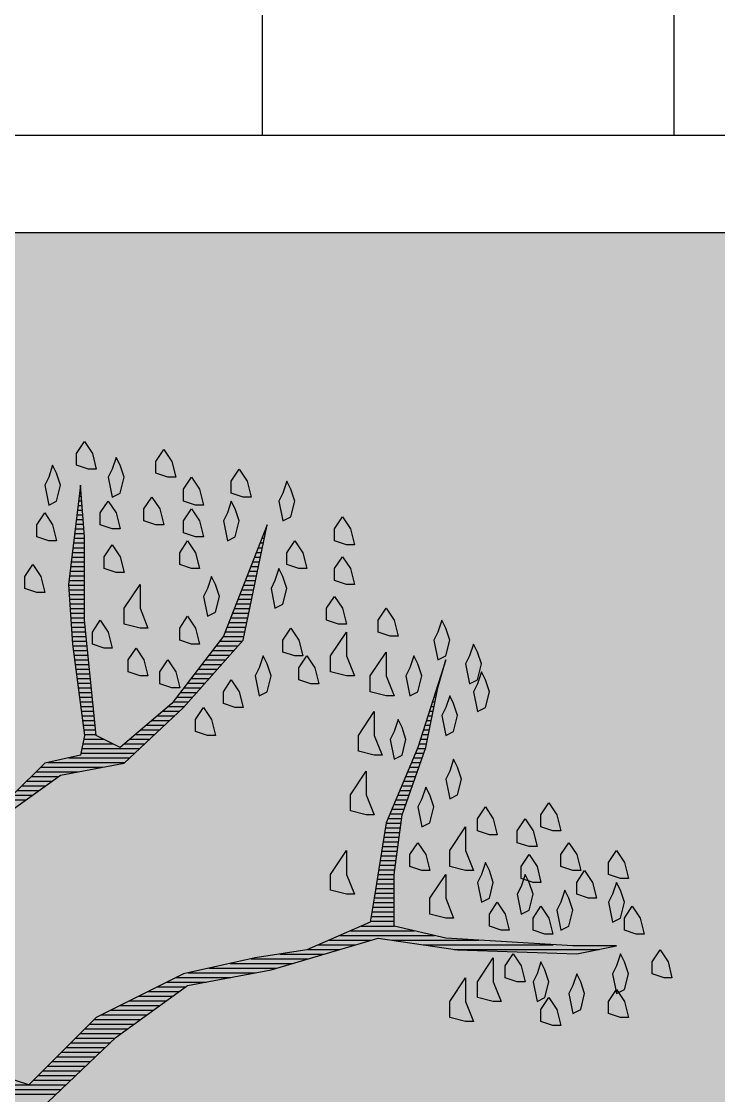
# Model space of a CAD drawing. Header units: millimetres. Extents: x -249630 to 95394, y -188036 to 109963.
# Drawn here: x -89278 to -87934, y 52878 to 54948 of the extents above; entities that cross this region are included whole.
import ezdxf

# ---------------------------------------------------------------- set-up
doc = ezdxf.new("R2010")
doc.units = ezdxf.units.MM
for name, color, linetype in [('04', 4, 'Continuous'), ('Arboles', 86, 'Continuous'), ('Layer2', 8, 'Continuous')]:
    doc.layers.add(name, color=color, linetype=linetype)

# ---------------------------------------------------------------- blocks, each defined once
blk = doc.blocks.new('A1')
at = {"color": 251}
for p, q in [((8.2642, 11.0681), (8.2669, 11.0681)), ((8.2606, 11.0381), (8.2692, 11.0381)), ((8.2618, 11.0481), (8.2684, 11.0481)), ((8.263, 11.0581), (8.2677, 11.0581)), ((8.2582, 11.0181), (8.2707, 11.0181)), ((8.2594, 11.0281), (8.27, 11.0281)), ((8.2558, 10.9981), (8.2723, 10.9981)), ((8.257, 11.0081), (8.2715, 11.0081)), ((8.2534, 10.9781), (8.2738, 10.9781)), ((8.2546, 10.9881), (8.273, 10.9881)), ((8.6581, 10.9781), (8.6616, 10.9781)), ((8.662, 10.9881), (8.6637, 10.9881)), ((8.2498, 10.9481), (8.2743, 10.9481)), ((8.251, 10.9581), (8.2743, 10.9581)), ((8.2522, 10.9681), (8.2743, 10.9681)), ((8.6463, 10.9481), (8.6554, 10.9481)), ((8.6503, 10.9581), (8.6575, 10.9581)), ((8.6542, 10.9681), (8.6595, 10.9681)), ((8.2474, 10.9281), (8.2743, 10.9281)), ((8.2486, 10.9381), (8.2743, 10.9381)), ((8.6385, 10.9281), (8.6513, 10.9281)), ((8.6424, 10.9381), (8.6533, 10.9381)), ((8.245, 10.9081), (8.2743, 10.9081)), ((8.2462, 10.9181), (8.2743, 10.9181)), ((8.6306, 10.9081), (8.6471, 10.9081)), ((8.6345, 10.9181), (8.6492, 10.9181)), ((8.2414, 10.8781), (8.2743, 10.8781)), ((8.2426, 10.8881), (8.2743, 10.8881)), ((8.2438, 10.8981), (8.2743, 10.8981)), ((8.6188, 10.8781), (8.6409, 10.8781)), ((8.6228, 10.8881), (8.643, 10.8881)), ((8.6267, 10.8981), (8.6451, 10.8981)), ((8.2404, 10.8681), (8.2743, 10.8681)), ((8.2411, 10.8581), (8.2743, 10.8581)), ((8.611, 10.8581), (8.6368, 10.8581)), ((8.6149, 10.8681), (8.6389, 10.8681)), ((8.2417, 10.8481), (8.2743, 10.8481)), ((8.2424, 10.8381), (8.2743, 10.8381)), ((8.6031, 10.8381), (8.6327, 10.8381)), ((8.607, 10.8481), (8.6347, 10.8481)), ((8.2431, 10.8281), (8.2743, 10.8281)), ((8.2437, 10.8181), (8.2743, 10.8181)), ((8.2444, 10.8081), (8.2743, 10.8081)), ((8.5913, 10.8081), (8.6264, 10.8081)), ((8.5953, 10.8181), (8.6285, 10.8181)), ((8.5992, 10.8281), (8.6306, 10.8281)), ((8.2451, 10.7981), (8.2743, 10.7981)), ((8.2457, 10.7881), (8.2748, 10.7881)), ((8.5835, 10.7881), (8.6223, 10.7881)), ((8.5874, 10.7981), (8.6244, 10.7981)), ((8.2464, 10.7781), (8.2759, 10.7781)), ((8.2471, 10.7681), (8.2769, 10.7681)), ((8.5756, 10.7681), (8.6182, 10.7681)), ((8.5795, 10.7781), (8.6202, 10.7781)), ((8.2477, 10.7581), (8.2779, 10.7581)), ((8.2484, 10.7481), (8.279, 10.7481)), ((8.5638, 10.7481), (8.6125, 10.7481)), ((8.5714, 10.7581), (8.6161, 10.7581)), ((8.2493, 10.7381), (8.28, 10.7381)), ((8.2506, 10.7281), (8.281, 10.7281)), ((8.2519, 10.7181), (8.2821, 10.7181)), ((8.5408, 10.7181), (8.5861, 10.7181)), ((8.5485, 10.7281), (8.5949, 10.7281)), ((8.5561, 10.7381), (8.6037, 10.7381)), ((8.2532, 10.7081), (8.2831, 10.7081)), ((8.2545, 10.6981), (8.2841, 10.6981)), ((8.5255, 10.6981), (8.5684, 10.6981)), ((8.5332, 10.7081), (8.5773, 10.7081)), ((9.0451, 10.6981), (9.0454, 10.6981)), ((8.2558, 10.6881), (8.2852, 10.6881)), ((8.2571, 10.6781), (8.2862, 10.6781)), ((8.5103, 10.6781), (8.5508, 10.6781)), ((8.5179, 10.6881), (8.5596, 10.6881)), ((9.0387, 10.6781), (9.0397, 10.6781)), ((9.0419, 10.6881), (9.0426, 10.6881)), ((8.2584, 10.6681), (8.2872, 10.6681)), ((8.2597, 10.6581), (8.2883, 10.6581)), ((8.261, 10.6481), (8.2893, 10.6481)), ((8.4784, 10.6482), (8.4614, 10.6482)), ((8.4873, 10.6481), (8.5243, 10.6481)), ((8.495, 10.6581), (8.5331, 10.6581)), ((8.5026, 10.6681), (8.542, 10.6681)), ((9.0292, 10.6481), (9.0311, 10.6481)), ((9.0324, 10.6581), (9.034, 10.6581)), ((9.0356, 10.6681), (9.0369, 10.6681)), ((8.2623, 10.6381), (8.2903, 10.6381)), ((8.2636, 10.6281), (8.2914, 10.6281)), ((8.472, 10.6281), (8.5067, 10.6281)), ((8.4797, 10.6381), (8.5155, 10.6381)), ((9.0228, 10.6281), (9.0271, 10.6281)), ((9.026, 10.6381), (9.0291, 10.6381)), ((8.265, 10.6181), (8.2924, 10.6181)), ((8.2663, 10.6081), (8.2934, 10.6081)), ((8.4542, 10.6081), (8.489, 10.6081)), ((8.4644, 10.6181), (8.4978, 10.6181)), ((9.0165, 10.6081), (9.0231, 10.6081)), ((9.0197, 10.6181), (9.0251, 10.6181)), ((8.2676, 10.5981), (8.2945, 10.5981)), ((8.2689, 10.5881), (8.2955, 10.5881)), ((8.2702, 10.5781), (8.2965, 10.5781)), ((8.4187, 10.5781), (8.4573, 10.5781)), ((8.4305, 10.5881), (8.468, 10.5881)), ((8.4423, 10.5981), (8.4788, 10.5981)), ((9.0069, 10.5781), (9.0171, 10.5781)), ((9.0101, 10.5881), (9.0191, 10.5881)), ((9.0133, 10.5981), (9.0211, 10.5981)), ((8.2715, 10.5681), (8.2976, 10.5681)), ((8.2728, 10.5581), (8.2986, 10.5581)), ((8.3951, 10.5581), (8.4359, 10.5581)), ((8.4069, 10.5681), (8.4466, 10.5681)), ((9.0006, 10.5581), (9.0131, 10.5581)), ((9.0037, 10.5681), (9.0151, 10.5681)), ((8.2727, 10.5381), (8.316, 10.5381)), ((8.2741, 10.5481), (8.2996, 10.5481)), ((8.3714, 10.5381), (8.4145, 10.5381)), ((8.3833, 10.5481), (8.4252, 10.5481)), ((8.9942, 10.5381), (9.0091, 10.5381)), ((8.9974, 10.5481), (9.0111, 10.5481)), ((8.2687, 10.5181), (8.393, 10.5181)), ((8.2707, 10.5281), (8.336, 10.5281)), ((8.3596, 10.5281), (8.4038, 10.5281)), ((8.9876, 10.5181), (9.0048, 10.5181)), ((8.991, 10.5281), (9.0071, 10.5281)), ((8.1957, 10.4881), (8.3609, 10.4881)), ((8.2407, 10.4981), (8.3716, 10.4981)), ((8.2667, 10.5081), (8.3823, 10.5081)), ((8.9749, 10.4881), (8.9942, 10.4881)), ((8.9791, 10.4981), (8.9977, 10.4981)), ((8.9834, 10.5081), (9.0012, 10.5081)), ((8.1707, 10.4681), (8.2603, 10.4681)), ((8.1807, 10.4781), (8.3136, 10.4781)), ((8.9665, 10.4681), (8.9871, 10.4681)), ((8.9707, 10.4781), (8.9906, 10.4781)), ((8.1507, 10.4481), (8.205, 10.4481)), ((8.1607, 10.4581), (8.219, 10.4581)), ((8.9581, 10.4481), (8.98, 10.4481)), ((8.9623, 10.4581), (8.9836, 10.4581)), ((8.1205, 10.4181), (8.163, 10.4181)), ((8.1307, 10.4281), (8.177, 10.4281)), ((8.1407, 10.4381), (8.191, 10.4381)), ((8.9455, 10.4181), (8.9695, 10.4181)), ((8.9497, 10.4281), (8.973, 10.4281)), ((8.9539, 10.4381), (8.9765, 10.4381)), ((8.1062, 10.4081), (8.149, 10.4081)), ((8.937, 10.3981), (8.9624, 10.3981)), ((8.9413, 10.4081), (8.9659, 10.4081)), ((8.9286, 10.3781), (8.9553, 10.3781)), ((8.9328, 10.3881), (8.9589, 10.3881)), ((8.9189, 10.3481), (8.9509, 10.3481)), ((8.9205, 10.3581), (8.9522, 10.3581)), ((8.9244, 10.3681), (8.9536, 10.3681)), ((8.9157, 10.3281), (8.9482, 10.3281)), ((8.9173, 10.3381), (8.9496, 10.3381)), ((8.9126, 10.3081), (8.9456, 10.3081)), ((8.9142, 10.3181), (8.9469, 10.3181)), ((8.9094, 10.2881), (8.9429, 10.2881)), ((8.911, 10.2981), (8.9442, 10.2981)), ((8.9047, 10.2581), (8.9389, 10.2581)), ((8.9063, 10.2681), (8.9402, 10.2681)), ((8.9078, 10.2781), (8.9416, 10.2781)), ((8.9015, 10.2381), (8.9376, 10.2381)), ((8.9031, 10.2481), (8.9376, 10.2481)), ((8.8984, 10.2181), (8.9376, 10.2181)), ((8.8999, 10.2281), (8.9376, 10.2281)), ((8.8935, 10.1881), (8.9376, 10.1881)), ((8.8952, 10.1981), (8.9376, 10.1981)), ((8.8968, 10.2081), (8.9376, 10.2081)), ((8.8902, 10.1681), (8.9376, 10.1681)), ((8.8919, 10.1781), (8.9376, 10.1781)), ((8.8869, 10.1481), (8.9376, 10.1481)), ((8.8885, 10.1581), (8.9376, 10.1581)), ((8.8217, 10.1181), (9.0239, 10.1181)), ((8.8445, 10.1281), (8.9806, 10.1281)), ((8.8674, 10.1381), (8.9376, 10.1381)), ((8.776, 10.0981), (8.855, 10.0981)), ((8.7988, 10.1081), (8.8888, 10.1081)), ((8.9329, 10.1081), (9.1185, 10.1081)), ((8.9996, 10.0981), (9.2785, 10.0981)), ((8.6928, 10.0781), (8.7875, 10.0781)), ((8.7531, 10.0881), (8.8213, 10.0881)), ((9.0662, 10.0881), (9.3769, 10.0881)), ((8.5866, 10.0581), (8.72, 10.0581)), ((8.6316, 10.0681), (8.7538, 10.0681)), ((8.4712, 10.0281), (8.5881, 10.0281)), ((8.4966, 10.0381), (8.6406, 10.0381)), ((8.5416, 10.0481), (8.6863, 10.0481)), ((8.4312, 10.0081), (8.4922, 10.0081)), ((8.4512, 10.0181), (8.5356, 10.0181)), ((8.3912, 9.9881), (8.4645, 9.9881)), ((8.4112, 9.9981), (8.4783, 9.9981)), ((8.3312, 9.9581), (8.423, 9.9581)), ((8.3512, 9.9681), (8.4368, 9.9681)), ((8.3712, 9.9781), (8.4506, 9.9781)), ((8.2955, 9.9381), (8.3953, 9.9381)), ((8.3112, 9.9481), (8.4091, 9.9481)), ((8.2755, 9.9181), (8.3676, 9.9181)), ((8.2855, 9.9281), (8.3814, 9.9281)), ((8.2455, 9.8881), (8.3299, 9.8881)), ((8.2555, 9.8981), (8.3405, 9.8981)), ((8.2655, 9.9081), (8.3537, 9.9081)), ((8.2255, 9.8681), (8.3088, 9.8681)), ((8.2355, 9.8781), (8.3194, 9.8781)), ((8.2055, 9.8481), (8.2877, 9.8481)), ((8.2155, 9.8581), (8.2982, 9.8581)), ((8.1855, 9.8281), (8.2666, 9.8281)), ((8.1955, 9.8381), (8.2771, 9.8381)), ((8.0348, 9.7981), (8.1545, 9.7981)), ((8.1555, 9.7981), (8.2349, 9.7981)), ((8.1655, 9.8081), (8.2455, 9.8081)), ((8.1755, 9.8181), (8.256, 9.8181)), ((8.0351, 9.7881), (8.2244, 9.7881)), ((8.0355, 9.7781), (8.2138, 9.7781))]:
    blk.add_line(p, q, dxfattribs=at)
at = {"color": 42}
blk.add_line((8.2654, 11.0781), (8.2661, 11.0781), dxfattribs=at)
at = {"layer": 'Arboles'}
for p, q in [((8.2573, 11.1499), (8.2743, 11.1755)), ((8.2743, 11.1755), (8.2913, 11.1499)), ((8.4274, 11.1329), (8.4444, 11.1584)), ((8.4444, 11.1584), (8.4614, 11.1329)), ((8.2573, 11.1244), (8.2573, 11.1499)), ((8.2913, 11.1499), (8.2998, 11.1159)), ((8.3424, 11.1414), (8.3339, 11.1159)), ((8.3509, 11.1244), (8.3424, 11.1414)), ((8.4274, 11.1074), (8.4274, 11.1329)), ((8.4614, 11.1329), (8.4699, 11.0989)), ((8.2063, 11.1244), (8.1978, 11.0989)), ((8.2148, 11.1074), (8.2063, 11.1244)), ((8.2233, 11.0819), (8.2148, 11.1074)), ((8.2828, 11.1159), (8.2573, 11.1244)), ((8.2998, 11.1159), (8.2828, 11.1159)), ((8.3339, 11.1159), (8.3254, 11.0989)), ((8.3594, 11.0989), (8.3509, 11.1244)), ((8.4529, 11.0989), (8.4274, 11.1074)), ((8.589, 11.0904), (8.606, 11.1159)), ((8.606, 11.1159), (8.623, 11.0904)), ((8.1978, 11.0989), (8.1893, 11.0819)), ((8.3254, 11.0989), (8.3339, 11.0564)), ((8.3509, 11.0649), (8.3594, 11.0989)), ((8.4699, 11.0989), (8.4529, 11.0989)), ((8.4869, 11.0734), (8.5039, 11.0989)), ((8.5039, 11.0989), (8.5209, 11.0734)), ((8.589, 11.0649), (8.589, 11.0904)), ((8.623, 11.0904), (8.6315, 11.0564)), ((8.708, 11.0904), (8.6995, 11.0649)), ((8.7165, 11.0734), (8.708, 11.0904)), ((8.1893, 11.0819), (8.1978, 11.0394)), ((8.2148, 11.0479), (8.2233, 11.0819)), ((8.3339, 11.0564), (8.3509, 11.0649)), ((8.4869, 11.0479), (8.4869, 11.0734)), ((8.5209, 11.0734), (8.5294, 11.0394)), ((8.6145, 11.0564), (8.589, 11.0649)), ((8.6995, 11.0649), (8.691, 11.0479)), ((8.725, 11.0479), (8.7165, 11.0734)), ((8.1978, 11.0394), (8.2148, 11.0479)), ((8.3083, 11.0224), (8.3254, 11.0479)), ((8.3254, 11.0479), (8.3424, 11.0224)), ((8.4019, 11.0309), (8.4189, 11.0564)), ((8.4189, 11.0564), (8.4359, 11.0309)), ((8.5124, 11.0394), (8.4869, 11.0479)), ((8.5294, 11.0394), (8.5124, 11.0394)), ((8.589, 11.0479), (8.5805, 11.0224)), ((8.5975, 11.0309), (8.589, 11.0479)), ((8.6315, 11.0564), (8.6145, 11.0564)), ((8.691, 11.0479), (8.6995, 11.0054)), ((8.7165, 11.0139), (8.725, 11.0479)), ((8.1723, 10.9969), (8.1893, 11.0224)), ((8.1893, 11.0224), (8.2063, 10.9969)), ((8.3083, 10.9969), (8.3083, 11.0224)), ((8.3424, 11.0224), (8.3509, 10.9884)), ((8.4019, 11.0054), (8.4019, 11.0309)), ((8.4359, 11.0309), (8.4444, 10.9969)), ((8.4869, 11.0054), (8.5039, 11.0309)), ((8.5039, 11.0309), (8.5209, 11.0054)), ((8.5805, 11.0224), (8.572, 11.0054)), ((8.606, 11.0054), (8.5975, 11.0309)), ((8.1723, 10.9714), (8.1723, 10.9969)), ((8.2063, 10.9969), (8.2148, 10.9629)), ((8.3339, 10.9884), (8.3083, 10.9969)), ((8.4274, 10.9969), (8.4019, 11.0054)), ((8.4444, 10.9969), (8.4274, 10.9969)), ((8.4869, 10.9799), (8.4869, 11.0054)), ((8.5209, 11.0054), (8.5294, 10.9714)), ((8.572, 11.0054), (8.5805, 10.9629)), ((8.5975, 10.9714), (8.606, 11.0054)), ((8.6995, 11.0054), (8.7165, 11.0139)), ((8.8101, 10.9884), (8.8271, 11.0139)), ((8.8271, 11.0139), (8.8441, 10.9884)), ((8.1978, 10.9629), (8.1723, 10.9714)), ((8.3509, 10.9884), (8.3339, 10.9884)), ((8.5124, 10.9714), (8.4869, 10.9799)), ((8.5294, 10.9714), (8.5124, 10.9714)), ((8.5805, 10.9629), (8.5975, 10.9714)), ((8.8101, 10.9629), (8.8101, 10.9884)), ((8.8441, 10.9884), (8.8526, 10.9543)), ((8.2148, 10.9629), (8.1978, 10.9629)), ((8.3168, 10.9288), (8.3339, 10.9543)), ((8.3339, 10.9543), (8.3509, 10.9288)), ((8.4784, 10.9373), (8.4954, 10.9629)), ((8.4954, 10.9629), (8.5124, 10.9373)), ((8.708, 10.9373), (8.725, 10.9629)), ((8.725, 10.9629), (8.742, 10.9373)), ((8.8356, 10.9543), (8.8101, 10.9629)), ((8.8526, 10.9543), (8.8356, 10.9543)), ((8.3168, 10.9033), (8.3168, 10.9288)), ((8.3509, 10.9288), (8.3594, 10.8948)), ((8.4784, 10.9118), (8.4784, 10.9373)), ((8.5124, 10.9373), (8.5209, 10.9033)), ((8.708, 10.9118), (8.708, 10.9373)), ((8.742, 10.9373), (8.7505, 10.9033)), ((8.8101, 10.9033), (8.8271, 10.9288)), ((8.8271, 10.9288), (8.8441, 10.9033)), ((8.1468, 10.8863), (8.1638, 10.9118)), ((8.1638, 10.9118), (8.1808, 10.8863)), ((8.3424, 10.8948), (8.3168, 10.9033)), ((8.5039, 10.9033), (8.4784, 10.9118)), ((8.5209, 10.9033), (8.5039, 10.9033)), ((8.691, 10.9033), (8.6825, 10.8778)), ((8.6995, 10.8863), (8.691, 10.9033)), ((8.7335, 10.9033), (8.708, 10.9118)), ((8.7505, 10.9033), (8.7335, 10.9033)), ((8.8101, 10.8778), (8.8101, 10.9033)), ((8.8441, 10.9033), (8.8526, 10.8693)), ((8.1468, 10.8608), (8.1468, 10.8863)), ((8.1808, 10.8863), (8.1893, 10.8523)), ((8.3594, 10.8948), (8.3424, 10.8948)), ((8.5465, 10.8863), (8.538, 10.8608)), ((8.555, 10.8693), (8.5465, 10.8863)), ((8.6825, 10.8778), (8.674, 10.8608)), ((8.708, 10.8608), (8.6995, 10.8863)), ((8.8356, 10.8693), (8.8101, 10.8778)), ((8.1723, 10.8523), (8.1468, 10.8608)), ((8.3594, 10.8183), (8.3934, 10.8693)), ((8.3934, 10.8693), (8.3934, 10.8183)), ((8.538, 10.8608), (8.5294, 10.8438)), ((8.5635, 10.8438), (8.555, 10.8693)), ((8.674, 10.8608), (8.6825, 10.8183)), ((8.6995, 10.8268), (8.708, 10.8608)), ((8.8526, 10.8693), (8.8356, 10.8693)), ((8.1893, 10.8523), (8.1723, 10.8523)), ((8.5294, 10.8438), (8.538, 10.8013)), ((8.555, 10.8098), (8.5635, 10.8438)), ((8.7931, 10.8183), (8.8101, 10.8438)), ((8.8101, 10.8438), (8.8271, 10.8183)), ((8.3594, 10.7843), (8.3594, 10.8183)), ((8.3934, 10.8183), (8.4104, 10.7758)), ((8.538, 10.8013), (8.555, 10.8098)), ((8.6825, 10.8183), (8.6995, 10.8268)), ((8.7931, 10.7928), (8.7931, 10.8183)), ((8.8271, 10.8183), (8.8356, 10.7843)), ((8.9036, 10.7928), (8.9206, 10.8183)), ((8.9206, 10.8183), (8.9376, 10.7928)), ((8.2913, 10.7673), (8.3083, 10.7928)), ((8.3083, 10.7928), (8.3254, 10.7673)), ((8.4784, 10.7758), (8.4954, 10.8013)), ((8.4954, 10.8013), (8.5124, 10.7758)), ((8.8186, 10.7843), (8.7931, 10.7928)), ((8.9036, 10.7673), (8.9036, 10.7928)), ((8.9376, 10.7928), (8.9461, 10.7588)), ((9.0397, 10.7928), (9.0312, 10.7673)), ((9.0482, 10.7758), (9.0397, 10.7928)), ((8.2913, 10.7417), (8.2913, 10.7673)), ((8.3254, 10.7673), (8.3339, 10.7332)), ((8.3934, 10.7758), (8.3594, 10.7843)), ((8.4104, 10.7758), (8.3934, 10.7758)), ((8.4784, 10.7503), (8.4784, 10.7758)), ((8.5124, 10.7758), (8.5209, 10.7417)), ((8.6995, 10.7503), (8.7165, 10.7758)), ((8.7165, 10.7758), (8.7335, 10.7503)), ((8.8016, 10.7162), (8.8356, 10.7673)), ((8.8356, 10.7843), (8.8186, 10.7843)), ((8.8356, 10.7673), (8.8356, 10.7162)), ((8.9291, 10.7588), (8.9036, 10.7673)), ((9.0312, 10.7673), (9.0227, 10.7503)), ((9.0567, 10.7503), (9.0482, 10.7758)), ((8.3168, 10.7332), (8.2913, 10.7417)), ((8.5039, 10.7417), (8.4784, 10.7503)), ((8.5209, 10.7417), (8.5039, 10.7417)), ((8.6995, 10.7247), (8.6995, 10.7503)), ((8.7335, 10.7503), (8.742, 10.7162)), ((8.9461, 10.7588), (8.9291, 10.7588)), ((9.0227, 10.7503), (9.0312, 10.7077)), ((9.0482, 10.7162), (9.0567, 10.7503)), ((9.1077, 10.7417), (9.0992, 10.7162)), ((9.1162, 10.7247), (9.1077, 10.7417)), ((8.3339, 10.7332), (8.3168, 10.7332)), ((8.3679, 10.7077), (8.3849, 10.7332)), ((8.3849, 10.7332), (8.4019, 10.7077)), ((8.657, 10.7162), (8.6485, 10.6907)), ((8.6655, 10.6992), (8.657, 10.7162)), ((8.725, 10.7162), (8.6995, 10.7247)), ((8.742, 10.7162), (8.725, 10.7162)), ((8.7335, 10.6907), (8.7505, 10.7162)), ((8.7505, 10.7162), (8.7676, 10.6907)), ((8.8016, 10.6822), (8.8016, 10.7162)), ((8.8356, 10.7162), (8.8526, 10.6737)), ((8.8866, 10.6737), (8.9206, 10.7247)), ((8.9206, 10.7247), (8.9206, 10.6737)), ((8.9802, 10.7162), (8.9717, 10.6907)), ((8.9887, 10.6992), (8.9802, 10.7162)), ((9.0312, 10.7077), (9.0482, 10.7162)), ((9.0992, 10.7162), (9.0907, 10.6992)), ((9.1247, 10.6992), (9.1162, 10.7247)), ((8.3679, 10.6822), (8.3679, 10.7077)), ((8.4019, 10.7077), (8.4104, 10.6737)), ((8.4359, 10.6822), (8.4529, 10.7077)), ((8.4529, 10.7077), (8.4699, 10.6822)), ((8.674, 10.6737), (8.6655, 10.6992)), ((8.9972, 10.6737), (8.9887, 10.6992)), ((9.0907, 10.6992), (9.0992, 10.6567)), ((9.1162, 10.6652), (9.1247, 10.6992)), ((8.3934, 10.6737), (8.3679, 10.6822)), ((8.4104, 10.6737), (8.3934, 10.6737)), ((8.4359, 10.6567), (8.4359, 10.6822)), ((8.4699, 10.6822), (8.4784, 10.6482)), ((8.6485, 10.6907), (8.64, 10.6737)), ((8.64, 10.6737), (8.6485, 10.6312)), ((8.6655, 10.6397), (8.674, 10.6737)), ((8.7335, 10.6652), (8.7335, 10.6907)), ((8.7676, 10.6907), (8.7761, 10.6567)), ((8.8356, 10.6737), (8.8016, 10.6822)), ((8.8526, 10.6737), (8.8356, 10.6737)), ((8.8866, 10.6397), (8.8866, 10.6737)), ((8.9206, 10.6737), (8.9376, 10.6312)), ((8.9717, 10.6907), (8.9631, 10.6737)), ((8.9631, 10.6737), (8.9717, 10.6312)), ((8.9887, 10.6397), (8.9972, 10.6737)), ((9.1247, 10.6822), (9.1162, 10.6567)), ((9.1332, 10.6652), (9.1247, 10.6822)), ((8.4614, 10.6482), (8.4359, 10.6567)), ((8.572, 10.6397), (8.589, 10.6652)), ((8.589, 10.6652), (8.606, 10.6397)), ((8.7591, 10.6567), (8.7335, 10.6652)), ((8.7761, 10.6567), (8.7591, 10.6567)), ((9.0992, 10.6567), (9.1162, 10.6652)), ((9.1162, 10.6567), (9.1077, 10.6397)), ((9.1417, 10.6397), (9.1332, 10.6652)), ((8.572, 10.6142), (8.572, 10.6397)), ((8.606, 10.6397), (8.6145, 10.6057)), ((8.6485, 10.6312), (8.6655, 10.6397)), ((8.9206, 10.6312), (8.8866, 10.6397)), ((8.9376, 10.6312), (8.9206, 10.6312)), ((8.9717, 10.6312), (8.9887, 10.6397)), ((9.0567, 10.6312), (9.0482, 10.6057)), ((9.0652, 10.6142), (9.0567, 10.6312)), ((9.1077, 10.6397), (9.1162, 10.5972)), ((9.1332, 10.6057), (9.1417, 10.6397)), ((8.5124, 10.5802), (8.5294, 10.6057)), ((8.5294, 10.6057), (8.5465, 10.5802)), ((8.5975, 10.6057), (8.572, 10.6142)), ((8.6145, 10.6057), (8.5975, 10.6057)), ((9.0482, 10.6057), (9.0397, 10.5887)), ((9.0737, 10.5887), (9.0652, 10.6142)), ((9.1162, 10.5972), (9.1332, 10.6057)), ((8.5124, 10.5547), (8.5124, 10.5802)), ((8.5465, 10.5802), (8.555, 10.5462)), ((8.8611, 10.5462), (8.8951, 10.5972)), ((8.8951, 10.5972), (8.8951, 10.5462)), ((8.9461, 10.5802), (8.9376, 10.5547)), ((8.9546, 10.5632), (8.9461, 10.5802)), ((9.0397, 10.5887), (9.0482, 10.5462)), ((9.0652, 10.5547), (9.0737, 10.5887)), ((8.9631, 10.5376), (8.9546, 10.5632)), ((8.538, 10.5462), (8.5124, 10.5547)), ((8.555, 10.5462), (8.538, 10.5462)), ((8.8611, 10.5121), (8.8611, 10.5462)), ((8.8951, 10.5462), (8.9121, 10.5036)), ((8.9376, 10.5547), (8.9291, 10.5376)), ((8.9291, 10.5376), (8.9376, 10.4951)), ((8.9546, 10.5036), (8.9631, 10.5376)), ((9.0482, 10.5462), (9.0652, 10.5547)), ((8.8951, 10.5036), (8.8611, 10.5121)), ((8.9121, 10.5036), (8.8951, 10.5036)), ((8.9376, 10.4951), (8.9546, 10.5036)), ((9.0652, 10.4951), (9.0567, 10.4696)), ((9.0737, 10.4781), (9.0652, 10.4951)), ((8.8441, 10.4186), (8.8781, 10.4696)), ((8.8781, 10.4696), (8.8781, 10.4186)), ((9.0567, 10.4696), (9.0482, 10.4526)), ((9.0822, 10.4526), (9.0737, 10.4781)), ((9.0482, 10.4526), (9.0567, 10.4101)), ((9.0737, 10.4186), (9.0822, 10.4526)), ((8.8441, 10.3846), (8.8441, 10.4186)), ((8.8781, 10.4186), (8.8951, 10.3761)), ((9.0057, 10.4356), (8.9972, 10.4101)), ((9.0142, 10.4186), (9.0057, 10.4356)), ((9.0227, 10.3931), (9.0142, 10.4186)), ((9.0567, 10.4101), (9.0737, 10.4186)), ((8.9972, 10.4101), (8.9887, 10.3931)), ((9.2523, 10.3761), (9.2693, 10.4016)), ((9.2693, 10.4016), (9.2863, 10.3761)), ((8.8781, 10.3761), (8.8441, 10.3846)), ((8.8951, 10.3761), (8.8781, 10.3761)), ((8.9887, 10.3931), (8.9972, 10.3506)), ((9.0142, 10.3591), (9.0227, 10.3931)), ((9.1162, 10.3676), (9.1332, 10.3931)), ((9.1332, 10.3931), (9.1502, 10.3676)), ((9.2523, 10.3506), (9.2523, 10.3761)), ((9.2863, 10.3761), (9.2948, 10.3421)), ((8.9972, 10.3506), (9.0142, 10.3591)), ((9.0567, 10.2995), (9.0907, 10.3506)), ((9.0907, 10.3506), (9.0907, 10.2995)), ((9.1162, 10.3421), (9.1162, 10.3676)), ((9.1502, 10.3676), (9.1587, 10.3336)), ((9.2013, 10.3421), (9.2183, 10.3676)), ((9.2183, 10.3676), (9.2353, 10.3421)), ((9.2778, 10.3421), (9.2523, 10.3506)), ((9.1417, 10.3336), (9.1162, 10.3421)), ((9.1587, 10.3336), (9.1417, 10.3336)), ((9.2013, 10.3165), (9.2013, 10.3421)), ((9.2353, 10.3421), (9.2438, 10.308)), ((9.2948, 10.3421), (9.2778, 10.3421)), ((8.9717, 10.291), (8.9887, 10.3165)), ((8.9887, 10.3165), (9.0057, 10.291)), ((9.2268, 10.308), (9.2013, 10.3165)), ((9.2438, 10.308), (9.2268, 10.308)), ((9.2948, 10.291), (9.3118, 10.3165)), ((9.3118, 10.3165), (9.3288, 10.291)), ((8.8016, 10.2485), (8.8356, 10.2995)), ((8.8356, 10.2995), (8.8356, 10.2485)), ((8.9717, 10.2655), (8.9717, 10.291)), ((9.0057, 10.291), (9.0142, 10.257)), ((9.0567, 10.2655), (9.0567, 10.2995)), ((9.0907, 10.2995), (9.1077, 10.257)), ((9.2098, 10.2655), (9.2268, 10.291)), ((9.2268, 10.291), (9.2438, 10.2655)), ((9.2948, 10.2655), (9.2948, 10.291)), ((9.3288, 10.291), (9.3373, 10.257)), ((9.3968, 10.274), (9.4139, 10.2995)), ((9.4139, 10.2995), (9.4309, 10.274)), ((8.9972, 10.257), (8.9717, 10.2655)), ((9.0142, 10.257), (8.9972, 10.257)), ((9.0907, 10.257), (9.0567, 10.2655)), ((9.1077, 10.257), (9.0907, 10.257)), ((9.1332, 10.274), (9.1247, 10.2485)), ((9.1417, 10.257), (9.1332, 10.274)), ((9.1502, 10.2315), (9.1417, 10.257)), ((9.2098, 10.24), (9.2098, 10.2655)), ((9.2438, 10.2655), (9.2523, 10.2315)), ((9.3203, 10.257), (9.2948, 10.2655)), ((9.3373, 10.257), (9.3203, 10.257)), ((9.3288, 10.2315), (9.3458, 10.257)), ((9.3458, 10.257), (9.3628, 10.2315)), ((9.3968, 10.2485), (9.3968, 10.274)), ((9.4309, 10.274), (9.4394, 10.24)), ((8.8016, 10.2145), (8.8016, 10.2485)), ((8.8356, 10.2485), (8.8526, 10.206)), ((9.0142, 10.1975), (9.0482, 10.2485)), ((9.0482, 10.2485), (9.0482, 10.1975)), ((9.1247, 10.2485), (9.1162, 10.2315)), ((9.2183, 10.2485), (9.2098, 10.223)), ((9.2353, 10.2315), (9.2098, 10.24)), ((9.2268, 10.2315), (9.2183, 10.2485)), ((9.4224, 10.24), (9.3968, 10.2485)), ((9.4394, 10.24), (9.4224, 10.24)), ((8.8356, 10.206), (8.8016, 10.2145)), ((9.1162, 10.2315), (9.1247, 10.189)), ((9.1417, 10.1975), (9.1502, 10.2315)), ((9.2098, 10.223), (9.2013, 10.206)), ((9.2353, 10.206), (9.2268, 10.2315)), ((9.2523, 10.2315), (9.2353, 10.2315)), ((9.3033, 10.2145), (9.2948, 10.189)), ((9.3118, 10.1975), (9.3033, 10.2145)), ((9.3288, 10.206), (9.3288, 10.2315)), ((9.3628, 10.2315), (9.3713, 10.1975)), ((9.4139, 10.2315), (9.4054, 10.206)), ((9.4224, 10.2145), (9.4139, 10.2315)), ((9.4309, 10.189), (9.4224, 10.2145)), ((8.8526, 10.206), (8.8356, 10.206)), ((9.0142, 10.1635), (9.0142, 10.1975)), ((9.0482, 10.1975), (9.0652, 10.155)), ((9.1247, 10.189), (9.1417, 10.1975)), ((9.1417, 10.1635), (9.1587, 10.189)), ((9.1587, 10.189), (9.1757, 10.1635)), ((9.2013, 10.206), (9.2098, 10.1635)), ((9.2268, 10.172), (9.2353, 10.206)), ((9.2948, 10.189), (9.2863, 10.172)), ((9.3203, 10.172), (9.3118, 10.1975)), ((9.3543, 10.1975), (9.3288, 10.206)), ((9.3713, 10.1975), (9.3543, 10.1975)), ((9.4054, 10.206), (9.3968, 10.189)), ((9.3968, 10.189), (9.4054, 10.1465)), ((9.4224, 10.155), (9.4309, 10.189)), ((9.2098, 10.1635), (9.2268, 10.172)), ((9.2353, 10.155), (9.2523, 10.1805)), ((9.2523, 10.1805), (9.2693, 10.155)), ((9.2863, 10.172), (9.2948, 10.1295)), ((9.3118, 10.138), (9.3203, 10.172)), ((9.4309, 10.155), (9.4479, 10.1805)), ((9.4479, 10.1805), (9.4649, 10.155)), ((9.0482, 10.155), (9.0142, 10.1635)), ((9.0652, 10.155), (9.0482, 10.155)), ((9.1417, 10.138), (9.1417, 10.1635)), ((9.1757, 10.1635), (9.1842, 10.1295)), ((9.2353, 10.1295), (9.2353, 10.155)), ((9.2693, 10.155), (9.2778, 10.1209)), ((9.4054, 10.1465), (9.4224, 10.155)), ((9.4309, 10.1295), (9.4309, 10.155)), ((9.4649, 10.155), (9.4734, 10.1209)), ((9.1672, 10.1295), (9.1417, 10.138)), ((9.1842, 10.1295), (9.1672, 10.1295)), ((9.2608, 10.1209), (9.2353, 10.1295)), ((9.2778, 10.1209), (9.2608, 10.1209)), ((9.2948, 10.1295), (9.3118, 10.138)), ((9.4564, 10.1209), (9.4309, 10.1295)), ((9.4734, 10.1209), (9.4564, 10.1209)), ((9.1757, 10.0529), (9.1928, 10.0784)), ((9.1928, 10.0784), (9.2098, 10.0529)), ((9.4224, 10.0784), (9.4139, 10.0529)), ((9.4309, 10.0614), (9.4224, 10.0784)), ((9.4904, 10.0614), (9.5074, 10.0869)), ((9.5074, 10.0869), (9.5244, 10.0614)), ((9.1162, 10.0189), (9.1502, 10.0699)), ((9.1502, 10.0699), (9.1502, 10.0189)), ((9.1757, 10.0274), (9.1757, 10.0529)), ((9.2098, 10.0529), (9.2183, 10.0189)), ((9.2523, 10.0614), (9.2438, 10.0359)), ((9.2608, 10.0444), (9.2523, 10.0614)), ((9.4139, 10.0529), (9.4054, 10.0359)), ((9.4394, 10.0359), (9.4309, 10.0614)), ((9.4904, 10.0359), (9.4904, 10.0614)), ((9.5244, 10.0614), (9.5329, 10.0274)), ((9.0567, 9.9764), (9.0907, 10.0274)), ((9.0907, 10.0274), (9.0907, 9.9764)), ((9.2013, 10.0189), (9.1757, 10.0274)), ((9.2438, 10.0359), (9.2353, 10.0189)), ((9.2693, 10.0189), (9.2608, 10.0444)), ((9.3288, 10.0359), (9.3203, 10.0104)), ((9.3373, 10.0189), (9.3288, 10.0359)), ((9.4054, 10.0359), (9.4139, 9.9934)), ((9.4309, 10.0019), (9.4394, 10.0359)), ((9.5159, 10.0274), (9.4904, 10.0359)), ((9.5329, 10.0274), (9.5159, 10.0274)), ((9.1162, 9.9849), (9.1162, 10.0189)), ((9.1502, 10.0189), (9.1672, 9.9764)), ((9.2183, 10.0189), (9.2013, 10.0189)), ((9.2353, 10.0189), (9.2438, 9.9764)), ((9.2608, 9.9849), (9.2693, 10.0189)), ((9.3203, 10.0104), (9.3118, 9.9934)), ((9.3458, 9.9934), (9.3373, 10.0189)), ((9.1502, 9.9764), (9.1162, 9.9849)), ((9.2438, 9.9764), (9.2608, 9.9849)), ((9.2523, 9.9594), (9.2693, 9.9849)), ((9.2693, 9.9849), (9.2863, 9.9594)), ((9.3118, 9.9934), (9.3203, 9.9509)), ((9.3373, 9.9594), (9.3458, 9.9934)), ((9.3968, 9.9764), (9.4139, 10.0019)), ((9.4139, 10.0019), (9.4309, 9.9764)), ((9.4139, 9.9934), (9.4309, 10.0019)), ((9.0567, 9.9424), (9.0567, 9.9764)), ((9.0907, 9.9764), (9.1077, 9.9339)), ((9.1672, 9.9764), (9.1502, 9.9764)), ((9.2523, 9.9339), (9.2523, 9.9594)), ((9.2863, 9.9594), (9.2948, 9.9254)), ((9.3203, 9.9509), (9.3373, 9.9594)), ((9.3968, 9.9509), (9.3968, 9.9764)), ((9.4309, 9.9764), (9.4394, 9.9424)), ((9.0907, 9.9339), (9.0567, 9.9424)), ((9.1077, 9.9339), (9.0907, 9.9339)), ((9.2778, 9.9254), (9.2523, 9.9339)), ((9.4224, 9.9424), (9.3968, 9.9509)), ((9.4394, 9.9424), (9.4224, 9.9424)), ((9.2948, 9.9254), (9.2778, 9.9254))]:
    blk.add_line(p, q, dxfattribs=at)
at = {"layer": 'Arboles', "color": 7}
for p, q in [((8.2658, 11.0819), (8.2403, 10.8693)), ((8.2743, 10.9714), (8.2658, 11.0819)), ((8.6655, 10.9969), (8.572, 10.7588)), ((8.6145, 10.7503), (8.6655, 10.9969)), ((8.2743, 10.7928), (8.2743, 10.9714)), ((8.2403, 10.8693), (8.2488, 10.7417)), ((8.2998, 10.5462), (8.2743, 10.7928)), ((8.2488, 10.7417), (8.2743, 10.5462)), ((8.572, 10.7588), (8.4614, 10.6142)), ((8.4869, 10.6057), (8.6145, 10.7503)), ((9.0482, 10.7077), (8.9887, 10.5206)), ((9.0312, 10.6482), (9.0482, 10.7077)), ((9.0057, 10.5206), (9.0312, 10.6482)), ((8.4614, 10.6142), (8.3509, 10.5206)), ((8.3594, 10.4866), (8.4869, 10.6057)), ((8.2743, 10.5462), (8.2658, 10.5036)), ((8.3509, 10.5206), (8.2998, 10.5462)), ((8.9887, 10.5206), (8.9206, 10.3591)), ((8.9546, 10.3761), (9.0057, 10.5206)), ((8.1893, 10.4866), (8.1213, 10.4186)), ((8.2658, 10.5036), (8.1893, 10.4866)), ((8.2233, 10.4611), (8.3594, 10.4866)), ((8.1043, 10.3761), (8.2233, 10.4611)), ((8.9376, 10.2485), (8.9546, 10.3761)), ((8.9206, 10.3591), (8.8951, 10.1975)), ((8.9376, 10.138), (8.9376, 10.2485)), ((8.8951, 10.1975), (8.8866, 10.1465)), ((8.8866, 10.1465), (8.7505, 10.0869)), ((9.0482, 10.1124), (8.9376, 10.138)), ((8.674, 10.0444), (8.9036, 10.1124)), ((8.9036, 10.1124), (9.0737, 10.0869)), ((9.3203, 10.0954), (9.0482, 10.1124)), ((9.4139, 10.0954), (9.3203, 10.0954)), ((9.3288, 10.0784), (9.4139, 10.0954)), ((8.7505, 10.0869), (8.64, 10.0699)), ((9.0737, 10.0869), (9.3288, 10.0784)), ((8.64, 10.0699), (8.4869, 10.0359)), ((8.4869, 10.0359), (8.2998, 9.9424)), ((8.4954, 10.0104), (8.674, 10.0444)), ((8.3424, 9.8998), (8.4954, 10.0104)), ((8.2998, 9.9424), (8.1553, 9.7978)), ((8.1808, 9.7468), (8.3424, 9.8998)), ((8.1553, 9.7978), (8.1043, 9.8148))]:
    blk.add_line(p, q, dxfattribs=at)

msp = doc.modelspace()

# ---------------------------------------------------------------- hatches: boundary and pattern name
at = {"layer": 'Arboles'}
h = msp.add_hatch(dxfattribs=at)
h.set_pattern_fill('AR-SAND', color=256, scale=5, angle=45, style=0, double=1)
h.set_pattern_definition([(82.5, (-230894.77, -222643.12), (-178.69067, 167.37674), [0, -193.04, 0, -215.9, 0, -206.375]), (52.5, (-230894.77, -222643.12), (-94.50546, 412.36643), [0, -104.14, 0, -173.99, 0, -66.675]), (12.5, (-231005.23, -222753.58), (279.14991, 280.16616), [0, -63.5, 0, -228.6, 0, -298.45]), (2.5, (-231005.23, -222753.58), (191.14055, 348.7754), [0, -31.75, 0, -149.86, 0, -171.45])])
h.paths.add_polyline_path([(-97702.993, 54540.273), (-98952.993, 54540.273), (-98952.993, 48040.273), (-87827.993, 48040.273), (-87827.993, 54540.273), (-93577.993, 54540.273)])
h.paths.add_polyline_path([(-94250.928, 50615.169, -1), (-94467.279, 50615.169, -1)], flags=16)
h.paths.add_polyline_path([(-94258.806, 50628.764), (-93048.928, 50628.764), (-93048.928, 50839.375), (-94258.806, 50839.375)], flags=24)
h.paths.add_polyline_path([(-94642.257, 50848.675), (-92877.939, 50848.675), (-92877.939, 51124.471), (-94642.257, 51124.471)], flags=24)
at = {"layer": 'Layer2'}
h = msp.add_hatch(dxfattribs=at)
h.set_pattern_fill('ANSI37', color=256, scale=250, angle=45, style=0)
h.set_pattern_definition([(90, (-230894.8, -222643.1), (-793.75, 1e-13), []), (180, (-230894.8, -222643.1), (-1e-13, -793.75), [])])
h.paths.add_polyline_path([(-93577.993, 57852.773), (-93577.993, 55727.773), (-93577.993, 54727.773), (-87827.993, 54727.773), (-87827.993, 54540.273), (-87234.243, 54540.273, -1), (-87171.743, 54540.273), (-86577.993, 54540.273), (-86577.993, 57852.773)])
h.paths.add_polyline_path([(-91052.027, 55971.108, -1), (-91268.378, 55971.108, -1)], flags=16)
h.paths.add_polyline_path([(-91059.905, 55984.703), (-89843.274, 55984.703), (-89843.274, 56195.315), (-91059.905, 56195.315)], flags=24)
h.paths.add_polyline_path([(-90942.42, 56232.832), (-90124.125, 56232.832), (-90124.125, 56495.332), (-90942.42, 56495.332)], flags=24)
h.paths.add_polyline_path([(-93287.962, 55101.356), (-92367.828, 55101.356), (-92367.828, 55359.436), (-93287.962, 55359.436)], flags=24)

# ---------------------------------------------------------------- linework, layer by layer
at = {"layer": '04'}
for p, q in [((-87827.993, 54727.773), (-93577.993, 54727.773)), ((-87827.993, 54540.273), (-93577.993, 54540.273))]:
    msp.add_line(p, q, dxfattribs=at)

# ---------------------------------------------------------------- block references
at = {"xscale": 900.0000000000001, "yscale": 900.0000000000001, "zscale": 900.0000000000001}
msp.add_blockref('A1', (-96603.299, 44080.509), dxfattribs=at)

doc.saveas('drawing.dxf')
